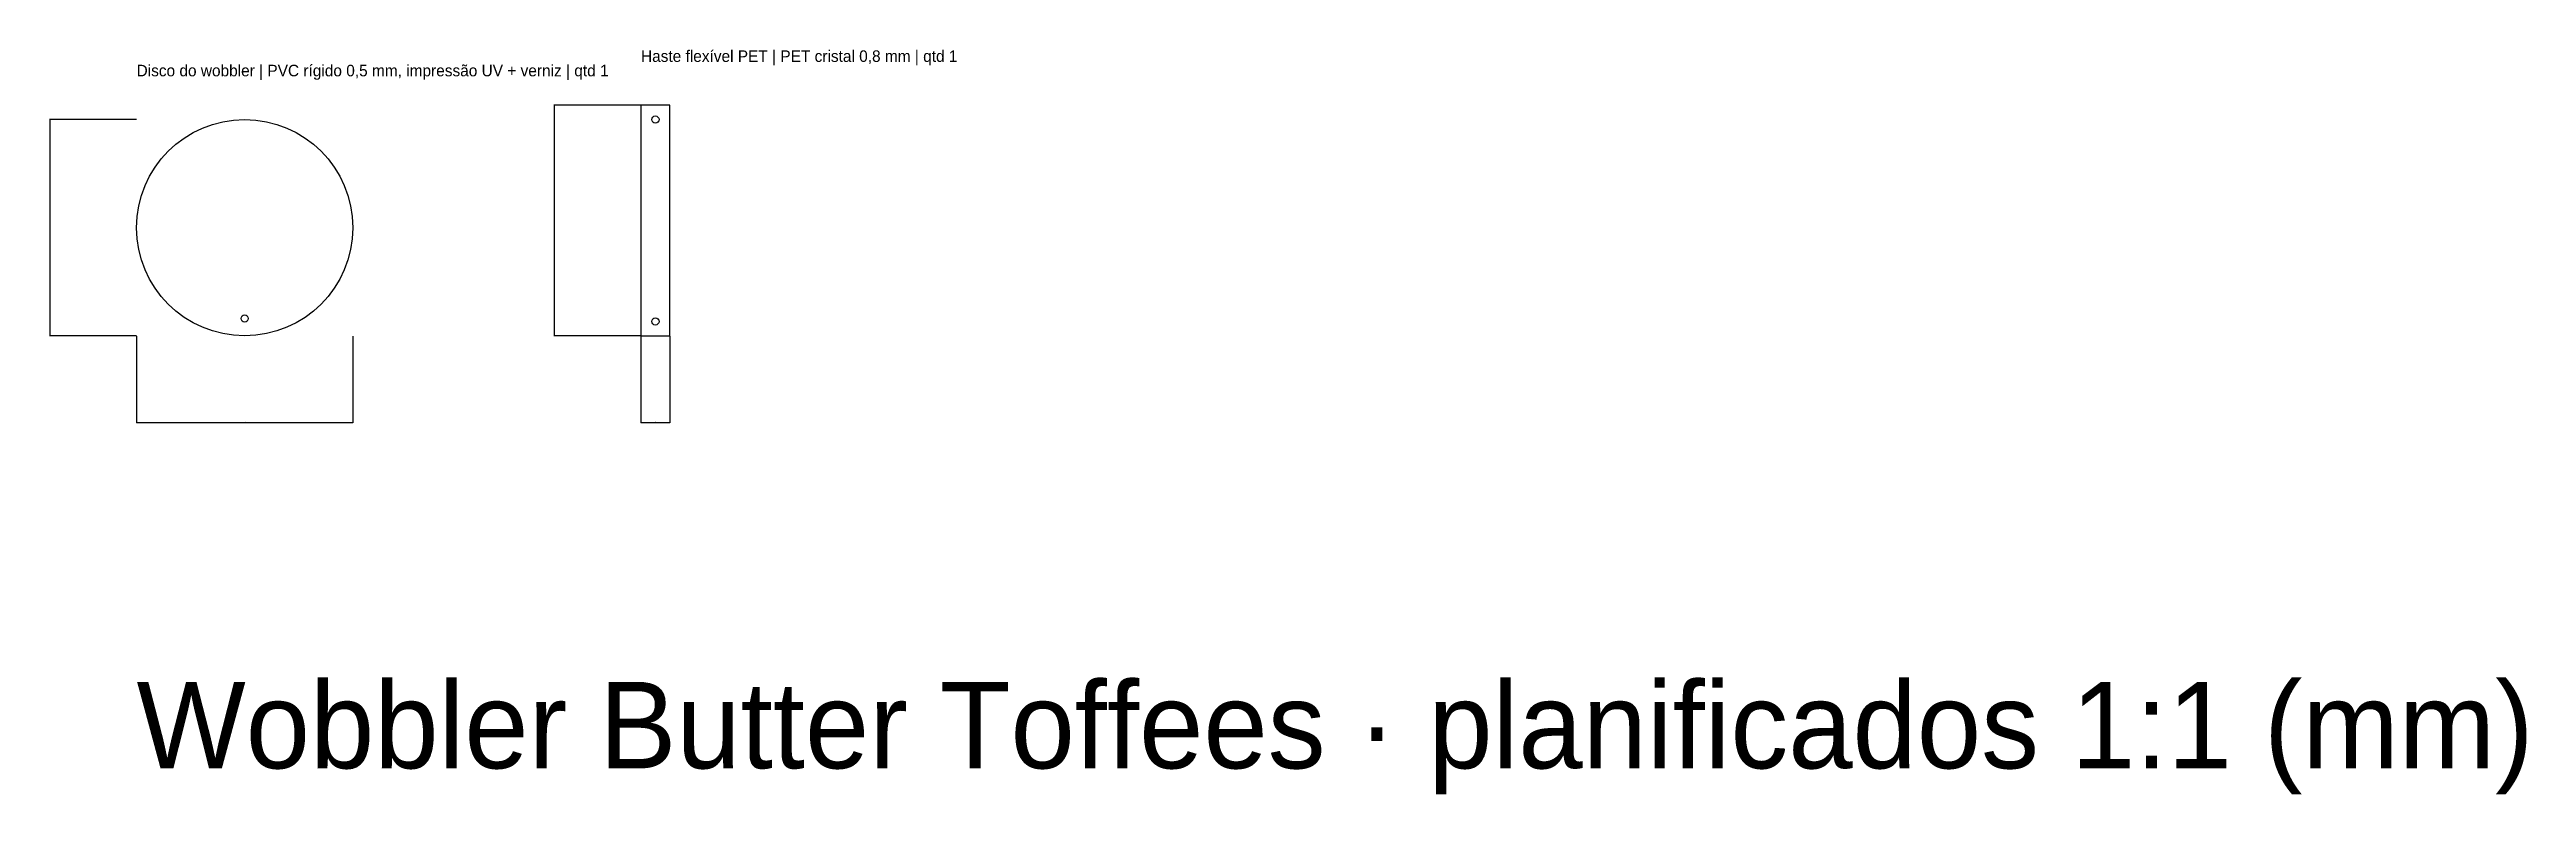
# Model space of a CAD drawing. Header units: millimetres. Extents: x -60 to 1658, y -318 to 199.
import ezdxf

# ---------------------------------------------------------------- set-up
doc = ezdxf.new("R2010")
doc.units = ezdxf.units.MM
for name, color, linetype in [('CORTE', 1, 'CONTINUOUS'), ('COTA', 8, 'CONTINUOUS'), ('FURO', 3, 'CONTINUOUS'), ('TEXTO', 7, 'CONTINUOUS')]:
    doc.layers.add(name, color=color, linetype=linetype)
doc.styles.add('OpenSansCondensed-Light', font='OpenSansCondensed-Light.ttf')
doc.dimstyles.new('EZDXF', dxfattribs={"dimtxt": 0.25, "dimasz": 0.175, "dimexe": 0.375, "dimexo": 0.125, "dimgap": 0.1, "dimtad": 1, "dimlfac": 100, "dimzin": 12, "dimdsep": 46, "dimtxsty": 'OpenSansCondensed-Light', "dimblk": 'ARCHTICK', "dimcen": 2.5, "dimazin": 3, "dimtfac": 0.5, "dimtmove": 2, "dimatfit": 3})

# ---------------------------------------------------------------- blocks, each defined once
blk = doc.blocks.new('_ARCHTICK')
at = {"color": 0, "linetype": 'BYBLOCK', "const_width": 0.15}
blk.add_lwpolyline([(-0.5, -0.5), (0.5, 0.5)], dxfattribs=at)

msp = doc.modelspace()

# ---------------------------------------------------------------- linework, layer by layer
at = {"layer": 'CORTE'}
msp.add_lwpolyline([(350, 0), (370, 0), (370, 160), (350, 160)], close=True, dxfattribs=at)
msp.add_circle((75, 75), 75, dxfattribs=at)
at = {"layer": 'FURO'}
for centre in [(360, 150), (75, 12), (360, 10)]:
    msp.add_circle(centre, 2.5, dxfattribs=at)

# ---------------------------------------------------------------- texts
at = {"layer": 'TEXTO'}
for s, height, p in [('Haste flexível PET | PET cristal 0,8 mm | qtd 1', 8, (350, 190)), ('Disco do wobbler | PVC rígido 0,5 mm, impressão UV + verniz | qtd 1', 8, (0, 180)), ('Wobbler Butter Toffees · planificados 1:1 (mm)', 60, (0, -300))]:
    msp.add_text(s, height=height, dxfattribs=at).set_placement(p)

# ---------------------------------------------------------------- dimensions: what is measured, and where the dimension line sits
at = {"layer": 'COTA'}
for base, p1, p2 in [((290, 0), (350, 0), (350, 160)), ((-60, 0), (0, 0), (0, 150))]:
    msp.add_linear_dim(base=base, p1=p1, p2=p2, angle=90, dimstyle='EZDXF', dxfattribs=at).render()
for base, p1, p2 in [((0, -60), (0, 0), (150, 0)), ((350, -60), (350, 0), (370, 0))]:
    msp.add_linear_dim(base=base, p1=p1, p2=p2, dimstyle='EZDXF', dxfattribs=at).render()

doc.saveas('drawing.dxf')
